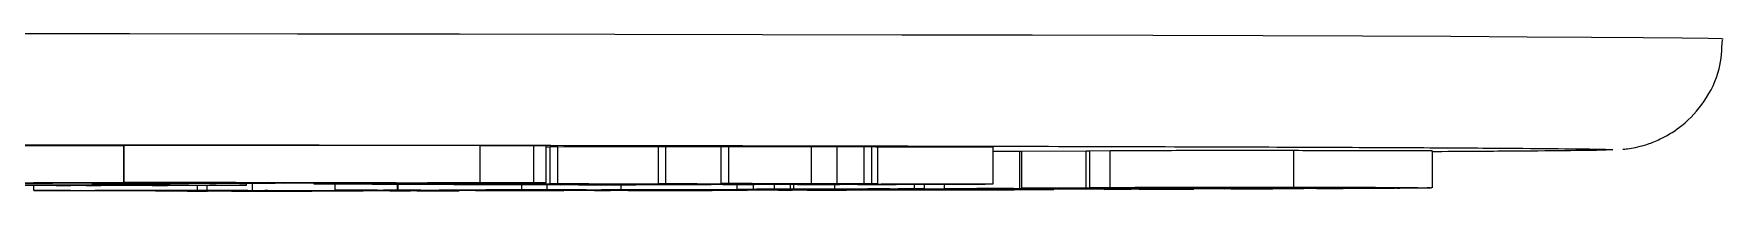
# Model space of a CAD drawing. Header units: millimetres. Extents: x 2278 to 4715, y 679 to 2402.
# Drawn here: x 3367.66 to 3413.52, y 863.6 to 867.87 of the extents above; entities that cross this region are included whole.
import ezdxf

# ---------------------------------------------------------------- set-up
doc = ezdxf.new("R2010")
doc.units = ezdxf.units.MM

msp = doc.modelspace()

# ---------------------------------------------------------------- linework, layer by layer
at = {"color": 7, "linetype": 'Continuous', "lineweight": 25}
for p, q in [((3370.1, 864.831), (3366.032, 864.837)), ((3370.11, 864.831), (3370.1, 864.831)), ((3370.1, 863.831), (3370.1, 864.831)), ((3379.773, 864.831), (3370.11, 864.846)), ((3370.11, 863.846), (3370.11, 864.846)), ((3381.232, 864.832), (3379.773, 864.831)), ((3379.773, 863.831), (3379.773, 864.831)), ((3381.566, 864.827), (3381.232, 864.832)), ((3381.232, 863.832), (3381.232, 864.832)), ((3381.566, 863.827), (3381.566, 864.827)), ((3381.678, 864.803), (3381.566, 864.803)), ((3381.883, 864.808), (3381.678, 864.806)), ((3381.678, 863.806), (3381.678, 864.806)), ((3384.613, 864.798), (3381.883, 864.808)), ((3381.883, 863.808), (3381.883, 864.808)), ((3384.819, 864.808), (3384.613, 864.806)), ((3384.613, 863.806), (3384.613, 864.806)), ((3386.316, 864.803), (3384.819, 864.808)), ((3384.819, 863.808), (3384.819, 864.808)), ((3386.522, 864.812), (3386.316, 864.81)), ((3386.316, 863.81), (3386.316, 864.81)), ((3388.774, 864.804), (3386.522, 864.812)), ((3386.522, 863.812), (3386.522, 864.812)), ((3388.774, 863.804), (3388.774, 864.804)), ((3389.458, 864.806), (3389.458, 863.806)), ((3390.41, 864.81), (3390.197, 864.81)), ((3390.197, 863.81), (3390.197, 864.81)), ((3390.41, 863.81), (3390.41, 864.81)), ((3390.567, 863.807), (3390.567, 864.807)), ((3393.701, 863.8), (3393.701, 864.8)), ((3394.418, 864.682), (3393.701, 864.679)), ((3394.477, 864.682), (3394.418, 864.682)), ((3394.418, 864.682), (3394.418, 863.682)), ((3396.231, 864.693), (3394.477, 864.683)), ((3394.477, 863.683), (3394.477, 864.683)), ((3396.324, 864.693), (3396.231, 864.693)), ((3396.231, 863.693), (3396.231, 864.693)), ((3396.877, 864.699), (3396.324, 864.694)), ((3396.324, 863.694), (3396.324, 864.694)), ((3396.877, 863.699), (3396.877, 864.699)), ((3401.864, 863.704), (3401.864, 864.704)), ((3405.627, 863.697), (3405.627, 864.697)), ((3410.469, 864.732), (3410.522, 864.729)), ((3366.032, 863.837), (3370.1, 863.831)), ((3369.856, 863.83), (3367.652, 863.834)), ((3367.662, 863.621), (3367.662, 863.76)), ((3367.662, 863.621), (3372.099, 863.626)), ((3368.264, 863.773), (3368.264, 863.772)), ((3368.422, 863.771), (3368.264, 863.771)), ((3368.264, 863.771), (3368.264, 863.772)), ((3368.264, 863.772), (3369.764, 863.772)), ((3368.264, 863.763), (3368.264, 863.771)), ((3368.264, 863.762), (3368.264, 863.763)), ((3368.264, 863.763), (3368.422, 863.763)), ((3369.475, 863.762), (3368.264, 863.762)), ((3368.422, 863.763), (3368.422, 863.771)), ((3368.659, 863.763), (3368.659, 863.771)), ((3369.08, 863.767), (3369.08, 863.771)), ((3369.685, 863.767), (3369.08, 863.767)), ((3369.08, 863.767), (3369.08, 863.763)), ((3369.659, 863.767), (3369.08, 863.767)), ((3369.237, 863.809), (3369.237, 863.831)), ((3370.442, 863.808), (3369.237, 863.809)), ((3369.317, 863.771), (3369.606, 863.771)), ((3369.317, 863.763), (3369.317, 863.767)), ((3369.317, 863.763), (3369.475, 863.763)), ((3369.475, 863.763), (3369.475, 863.767)), ((3369.475, 863.763), (3369.475, 863.762)), ((3369.659, 863.773), (3369.659, 863.767)), ((3370.554, 863.762), (3369.685, 863.767)), ((3369.764, 863.772), (3369.764, 863.773)), ((3370.08, 863.767), (3370.869, 863.763)), ((3370.1, 863.831), (3373.146, 863.84)), ((3370.254, 863.844), (3370.11, 863.846)), ((3370.11, 863.846), (3379.773, 863.831)), ((3371.29, 863.762), (3370.554, 863.762)), ((3374.207, 863.824), (3370.704, 863.829)), ((3370.869, 863.763), (3370.869, 863.773)), ((3373.994, 863.839), (3370.948, 863.83)), ((3370.948, 863.83), (3374.451, 863.824)), ((3371.027, 863.77), (3371.027, 863.773)), ((3371.132, 863.763), (3371.132, 863.772)), ((3371.132, 863.763), (3371.29, 863.763)), ((3371.29, 863.763), (3371.29, 863.772)), ((3371.29, 863.763), (3371.29, 863.762)), ((3371.364, 863.815), (3371.364, 863.828)), ((3371.364, 863.815), (3374.207, 863.824)), ((3373.146, 863.84), (3371.734, 863.842)), ((3375.055, 863.822), (3371.888, 863.813)), ((3372.099, 863.626), (3372.099, 863.761)), ((3372.099, 863.626), (3373.466, 863.624)), ((3372.365, 863.627), (3372.365, 863.761)), ((3372.365, 863.627), (3373.594, 863.629)), ((3372.548, 863.626), (3372.365, 863.627)), ((3372.471, 863.62), (3372.471, 863.627)), ((3372.802, 863.627), (3372.548, 863.626)), ((3377.799, 863.614), (3373.428, 863.627)), ((3373.429, 863.767), (3373.429, 863.818)), ((3373.466, 863.624), (3373.466, 863.626)), ((3373.594, 863.629), (3373.594, 863.818)), ((3373.594, 863.629), (3380.481, 863.621)), ((3374.012, 863.626), (3373.927, 863.626)), ((3373.927, 863.626), (3378.054, 863.614)), ((3377.497, 863.834), (3373.994, 863.839)), ((3381.789, 863.618), (3374.012, 863.626)), ((3374.451, 863.838), (3374.451, 863.824)), ((3374.451, 863.824), (3377.497, 863.834)), ((3379.01, 863.816), (3375.055, 863.822)), ((3375.261, 863.822), (3375.261, 863.8)), ((3375.261, 863.8), (3375.467, 863.802)), ((3378.345, 863.832), (3375.299, 863.823)), ((3375.299, 863.823), (3377.107, 863.82)), ((3375.467, 863.802), (3375.467, 863.822)), ((3375.467, 863.802), (3376.846, 863.797)), ((3375.84, 863.632), (3375.84, 863.799)), ((3375.84, 863.632), (3377.535, 863.635)), ((3376.023, 863.632), (3375.84, 863.632)), ((3376.362, 863.632), (3376.023, 863.632)), ((3383.581, 863.772), (3376.312, 863.797)), ((3376.846, 863.797), (3376.846, 863.82)), ((3380.566, 863.621), (3376.988, 863.632)), ((3377.107, 863.82), (3377.107, 863.829)), ((3377.107, 863.82), (3378.661, 863.821)), ((3377.243, 863.632), (3382.043, 863.618)), ((3377.345, 863.634), (3377.301, 863.634)), ((3381.395, 863.801), (3377.319, 863.795)), ((3377.319, 863.795), (3378.593, 863.791)), ((3377.537, 863.634), (3377.345, 863.634)), ((3377.535, 863.635), (3377.535, 863.793)), ((3377.535, 863.635), (3377.542, 863.635)), ((3377.542, 863.793), (3377.542, 863.635)), ((3377.542, 863.635), (3380.91, 863.641)), ((3383.178, 863.622), (3378.165, 863.634)), ((3381.566, 863.827), (3378.345, 863.832)), ((3378.593, 863.797), (3378.593, 863.791)), ((3378.593, 863.791), (3382.669, 863.796)), ((3378.661, 863.832), (3378.661, 863.821)), ((3378.661, 863.821), (3379.01, 863.816)), ((3378.782, 863.635), (3380.955, 863.63)), ((3379.926, 863.639), (3378.847, 863.636)), ((3379.01, 863.816), (3379.01, 863.831)), ((3383.139, 863.795), (3379.063, 863.789)), ((3379.063, 863.789), (3380.301, 863.785)), ((3379.773, 863.831), (3381.232, 863.832)), ((3380.301, 863.791), (3380.301, 863.785)), ((3380.301, 863.785), (3384.377, 863.79)), ((3384.85, 863.789), (3380.773, 863.783)), ((3380.773, 863.783), (3381.97, 863.779)), ((3380.91, 863.641), (3380.91, 863.781)), ((3380.91, 863.641), (3382.527, 863.639)), ((3380.955, 863.63), (3382.072, 863.632)), ((3382.282, 863.632), (3381.165, 863.629)), ((3381.165, 863.629), (3383.794, 863.623)), ((3381.232, 863.832), (3381.566, 863.827)), ((3382.669, 863.796), (3381.395, 863.801)), ((3381.588, 863.779), (3381.588, 863.642)), ((3381.588, 863.642), (3383.603, 863.647)), ((3381.815, 863.642), (3381.588, 863.642)), ((3381.678, 863.806), (3381.883, 863.808)), ((3381.773, 863.804), (3381.785, 863.801)), ((3381.785, 863.801), (3386.365, 863.785)), ((3382.027, 863.642), (3381.815, 863.642)), ((3381.883, 863.808), (3385.371, 863.796)), ((3382.103, 863.635), (3381.893, 863.636)), ((3381.893, 863.636), (3382.124, 863.636)), ((3381.97, 863.779), (3386.047, 863.785)), ((3381.97, 863.785), (3381.97, 863.779)), ((3382.072, 863.632), (3382.072, 863.635)), ((3382.124, 863.636), (3384.193, 863.631)), ((3382.527, 863.639), (3382.403, 863.639)), ((3386.165, 863.782), (3382.443, 863.778)), ((3382.443, 863.778), (3382.952, 863.776)), ((3388.089, 863.632), (3382.649, 863.642)), ((3389.088, 863.781), (3382.728, 863.803)), ((3382.952, 863.776), (3382.952, 863.778)), ((3382.952, 863.776), (3384.002, 863.775)), ((3387.021, 863.627), (3383.091, 863.62)), ((3384.377, 863.79), (3383.139, 863.795)), ((3385.687, 863.639), (3383.214, 863.644)), ((3383.229, 863.645), (3383.618, 863.646)), ((3384.002, 863.775), (3383.581, 863.772)), ((3383.603, 863.647), (3383.603, 863.772)), ((3383.962, 863.631), (3383.821, 863.631)), ((3384.193, 863.631), (3383.962, 863.631)), ((3384.002, 863.775), (3384.002, 863.78)), ((3384.193, 863.631), (3384.193, 863.639)), ((3384.422, 863.623), (3384.422, 863.639)), ((3384.613, 863.806), (3384.819, 863.808)), ((3384.819, 863.808), (3387.616, 863.799)), ((3386.047, 863.785), (3384.85, 863.789)), ((3385.371, 863.796), (3387.261, 863.798)), ((3385.424, 863.625), (3385.424, 863.637)), ((3387.261, 863.798), (3385.664, 863.804)), ((3386.467, 863.641), (3385.687, 863.639)), ((3385.815, 863.631), (3385.815, 863.636)), ((3385.815, 863.631), (3386.077, 863.632)), ((3387.77, 863.796), (3385.88, 863.794)), ((3385.88, 863.794), (3388.389, 863.785)), ((3386.729, 863.64), (3385.914, 863.638)), ((3385.914, 863.638), (3388.654, 863.633)), ((3386.077, 863.632), (3386.077, 863.636)), ((3386.077, 863.632), (3387.021, 863.627)), ((3386.907, 863.782), (3386.165, 863.782)), ((3386.316, 863.81), (3386.522, 863.812)), ((3386.365, 863.785), (3386.365, 863.79)), ((3386.365, 863.785), (3387.226, 863.785)), ((3386.522, 863.812), (3388.774, 863.804)), ((3391.168, 863.636), (3386.729, 863.64)), ((3386.748, 863.782), (3386.748, 863.654)), ((3387.226, 863.785), (3386.907, 863.782)), ((3387.021, 863.627), (3387.021, 863.634)), ((3387.199, 863.656), (3387.199, 863.784)), ((3387.566, 863.643), (3387.222, 863.642)), ((3387.222, 863.642), (3391.096, 863.638)), ((3387.226, 863.785), (3387.226, 863.788)), ((3389.329, 863.801), (3387.367, 863.808)), ((3387.616, 863.799), (3387.616, 863.807)), ((3387.616, 863.799), (3389.329, 863.801)), ((3387.763, 863.657), (3387.763, 863.786)), ((3390.642, 863.786), (3387.77, 863.796)), ((3387.864, 863.63), (3387.864, 863.632)), ((3388.093, 863.629), (3387.864, 863.63)), ((3387.864, 863.63), (3388.076, 863.63)), ((3388.076, 863.63), (3388.076, 863.632)), ((3389.719, 863.633), (3388.093, 863.629)), ((3389.838, 863.799), (3388.125, 863.797)), ((3388.125, 863.797), (3390.015, 863.79)), ((3388.199, 863.658), (3388.199, 863.784)), ((3388.295, 863.659), (3388.295, 863.784)), ((3388.295, 863.659), (3390.41, 863.657)), ((3388.389, 863.785), (3388.389, 863.794)), ((3388.389, 863.785), (3389.532, 863.785)), ((3388.654, 863.633), (3388.654, 863.639)), ((3388.957, 863.804), (3390.521, 863.798)), ((3389.532, 863.785), (3389.088, 863.781)), ((3389.278, 863.633), (3389.278, 863.638)), ((3389.278, 863.633), (3389.49, 863.634)), ((3389.408, 863.663), (3389.408, 863.784)), ((3389.408, 863.663), (3391.571, 863.67)), ((3389.674, 863.662), (3389.408, 863.663)), ((3389.49, 863.634), (3389.49, 863.638)), ((3389.49, 863.634), (3389.719, 863.633)), ((3389.532, 863.785), (3389.532, 863.79)), ((3390.296, 863.664), (3389.674, 863.662)), ((3389.674, 863.647), (3389.674, 863.662)), ((3389.719, 863.633), (3389.719, 863.638)), ((3393.035, 863.788), (3389.838, 863.799)), ((3390.015, 863.79), (3390.015, 863.798)), ((3390.015, 863.79), (3391.065, 863.79)), ((3390.197, 863.81), (3390.41, 863.81)), ((3390.41, 863.657), (3390.304, 863.657)), ((3391.065, 863.79), (3390.642, 863.786)), ((3390.665, 863.798), (3392.337, 863.792)), ((3397.229, 863.656), (3390.893, 863.665)), ((3391.065, 863.79), (3391.065, 863.795)), ((3392.158, 863.639), (3391.168, 863.636)), ((3391.837, 863.67), (3391.215, 863.668)), ((3391.327, 863.666), (3391.327, 863.668)), ((3391.327, 863.666), (3397.663, 863.658)), ((3391.508, 863.651), (3391.508, 863.664)), ((3391.508, 863.651), (3393.074, 863.655)), ((3391.757, 863.65), (3391.508, 863.651)), ((3391.571, 863.67), (3391.571, 863.793)), ((3391.571, 863.67), (3391.837, 863.67)), ((3391.717, 863.639), (3391.928, 863.639)), ((3391.945, 863.651), (3391.757, 863.65)), ((3391.837, 863.67), (3391.837, 863.792)), ((3391.928, 863.639), (3392.158, 863.639)), ((3392.337, 863.792), (3393.482, 863.792)), ((3392.381, 863.673), (3392.381, 863.79)), ((3392.381, 863.673), (3394.418, 863.682)), ((3393.703, 863.67), (3392.381, 863.673)), ((3394.226, 863.649), (3392.818, 863.651)), ((3393.482, 863.792), (3393.035, 863.788)), ((3393.074, 863.655), (3393.074, 863.662)), ((3393.074, 863.655), (3393.323, 863.655)), ((3393.323, 863.655), (3393.167, 863.654)), ((3393.278, 863.652), (3393.278, 863.654)), ((3393.278, 863.652), (3395.349, 863.649)), ((3393.323, 863.655), (3393.323, 863.662)), ((3393.375, 863.673), (3393.928, 863.671)), ((3394.252, 863.68), (3393.47, 863.677)), ((3393.701, 863.8), (3393.66, 863.796)), ((3393.928, 863.671), (3393.703, 863.67)), ((3393.928, 863.671), (3393.928, 863.679)), ((3394.188, 863.645), (3394.188, 863.649)), ((3399.989, 863.663), (3394.252, 863.68)), ((3394.418, 863.682), (3400.156, 863.666)), ((3394.477, 863.683), (3396.231, 863.693)), ((3394.769, 863.682), (3394.477, 863.683)), ((3394.86, 863.683), (3394.769, 863.682)), ((3394.92, 863.648), (3394.914, 863.647)), ((3395.349, 863.649), (3395.349, 863.659)), ((3402.365, 863.678), (3395.411, 863.684)), ((3395.969, 863.689), (3395.469, 863.686)), ((3395.696, 863.685), (3395.696, 863.688)), ((3395.696, 863.685), (3398.711, 863.683)), ((3396.231, 863.693), (3398.083, 863.693)), ((3396.324, 863.694), (3396.877, 863.699)), ((3396.628, 863.694), (3396.324, 863.694)), ((3396.701, 863.694), (3396.628, 863.694)), ((3396.719, 863.653), (3396.719, 863.657)), ((3396.719, 863.653), (3397.341, 863.655)), ((3396.985, 863.653), (3396.719, 863.653)), ((3399.148, 863.66), (3396.985, 863.653)), ((3404.445, 863.691), (3397.216, 863.695)), ((3397.341, 863.655), (3397.443, 863.656)), ((3397.414, 863.697), (3404.644, 863.693)), ((3397.663, 863.658), (3397.663, 863.67)), ((3398.083, 863.693), (3398.083, 863.695)), ((3398.083, 863.693), (3398.088, 863.692)), ((3398.088, 863.692), (3398.088, 863.695)), ((3398.26, 863.658), (3398.26, 863.668)), ((3398.26, 863.658), (3398.882, 863.661)), ((3398.306, 863.689), (3398.306, 863.694)), ((3398.597, 863.689), (3398.306, 863.689)), ((3398.306, 863.689), (3398.414, 863.689)), ((3398.414, 863.689), (3398.414, 863.694)), ((3398.414, 863.689), (3401.282, 863.687)), ((3398.711, 863.683), (3399.231, 863.686)), ((3398.882, 863.661), (3398.882, 863.667)), ((3398.882, 863.661), (3399.148, 863.66)), ((3399.524, 863.686), (3399.003, 863.683)), ((3399.003, 863.683), (3402.65, 863.68)), ((3399.148, 863.66), (3399.148, 863.666)), ((3402.138, 863.673), (3399.989, 863.663)), ((3400.156, 863.666), (3400.156, 863.68)), ((3400.156, 863.666), (3401.119, 863.67)), ((3400.382, 863.675), (3400.382, 863.68)), ((3400.382, 863.675), (3400.563, 863.676)), ((3400.563, 863.676), (3400.563, 863.68)), ((3400.563, 863.676), (3402.138, 863.673)), ((3401.174, 863.687), (3400.98, 863.687)), ((3401.282, 863.687), (3401.174, 863.687)), ((3401.282, 863.687), (3401.282, 863.693)), ((3402.138, 863.673), (3402.138, 863.678)), ((3402.484, 863.676), (3402.592, 863.677)), ((3402.777, 863.676), (3402.484, 863.676)), ((3402.65, 863.68), (3402.65, 863.692)), ((3402.716, 863.689), (3402.716, 863.692)), ((3402.716, 863.689), (3402.902, 863.689)), ((3404.603, 863.687), (3402.777, 863.676)), ((3402.902, 863.689), (3402.902, 863.692)), ((3402.902, 863.689), (3404.603, 863.687)), ((3403.201, 863.68), (3403.201, 863.692)), ((3403.201, 863.68), (3403.665, 863.683)), ((3404.653, 863.689), (3404.74, 863.69)), ((3404.958, 863.689), (3404.653, 863.689)), ((3405.487, 863.694), (3404.958, 863.689)), ((3405.555, 863.694), (3405.487, 863.694)), ((3367.816, 863.62), (3367.662, 863.621)), ((3368.044, 863.621), (3367.816, 863.62)), ((3372.303, 863.607), (3368.654, 863.62)), ((3369.379, 863.621), (3370.96, 863.615)), ((3370.85, 863.624), (3369.583, 863.623)), ((3370.96, 863.615), (3372.274, 863.617)), ((3372.426, 863.616), (3371.112, 863.615)), ((3371.112, 863.615), (3373.027, 863.607)), ((3371.829, 863.605), (3371.829, 863.608)), ((3371.981, 863.604), (3371.829, 863.605)), ((3371.829, 863.605), (3372.101, 863.605)), ((3376.599, 863.61), (3371.981, 863.604)), ((3372.101, 863.605), (3372.101, 863.607)), ((3372.471, 863.62), (3372.742, 863.621)), ((3372.623, 863.62), (3372.471, 863.62)), ((3372.742, 863.621), (3374.247, 863.615)), ((3373.466, 863.624), (3373.289, 863.623)), ((3373.64, 863.607), (3374.817, 863.609)), ((3373.975, 863.615), (3373.873, 863.615)), ((3374.247, 863.615), (3373.975, 863.615)), ((3374.247, 863.615), (3374.247, 863.624)), ((3374.817, 863.609), (3374.817, 863.622)), ((3375.824, 863.614), (3375.824, 863.619)), ((3375.824, 863.614), (3376.1, 863.614)), ((3376.1, 863.614), (3376.1, 863.619)), ((3376.1, 863.614), (3376.599, 863.61)), ((3376.599, 863.61), (3376.599, 863.617)), ((3377.323, 863.612), (3377.323, 863.615)), ((3377.508, 863.611), (3377.323, 863.612)), ((3377.323, 863.612), (3377.662, 863.612)), ((3379.204, 863.614), (3377.508, 863.611)), ((3377.662, 863.612), (3377.662, 863.614)), ((3378.054, 863.614), (3378.054, 863.622)), ((3378.68, 863.614), (3378.68, 863.621)), ((3378.68, 863.614), (3379.019, 863.614)), ((3379.019, 863.614), (3379.019, 863.621)), ((3379.019, 863.614), (3379.204, 863.614)), ((3379.204, 863.614), (3379.204, 863.621)), ((3380.481, 863.621), (3380.481, 863.622)), ((3380.481, 863.621), (3380.566, 863.621)), ((3382.043, 863.618), (3381.789, 863.618)), ((3382.043, 863.618), (3382.043, 863.625)), ((3382.881, 863.62), (3382.881, 863.623)), ((3382.881, 863.62), (3383.112, 863.621)), ((3383.091, 863.62), (3382.881, 863.62)), ((3383.112, 863.622), (3383.112, 863.621)), ((3384.422, 863.623), (3385.424, 863.625))]:
    msp.add_line(p, q, dxfattribs=at)
at = {"color": 7, "linetype": 'Continuous', "lineweight": 25, "flags": 128}
for points in [[(3413.522, 867.729), (3413.477, 867.735), (3413.121, 867.746), (3412.411, 867.756), (3411.35, 867.767), (3409.944, 867.777), (3408.199, 867.787), (3406.125, 867.797), (3403.731, 867.807), (3401.03, 867.816), (3398.035, 867.824), (3394.761, 867.833), (3391.224, 867.84), (3387.442, 867.847), (3383.433, 867.854), (3379.219, 867.86), (3374.819, 867.865), (3370.256, 867.87), (3365.552, 867.874)], [(3365.845, 863.767), (3366.03, 863.769), (3366.569, 863.772), (3367.408, 863.774), (3368.465, 863.775), (3369.637, 863.775), (3370.809, 863.775), (3371.866, 863.774), (3372.705, 863.772), (3373.243, 863.769), (3373.429, 863.767), (3373.243, 863.764), (3372.705, 863.762), (3371.866, 863.76), (3370.809, 863.759), (3369.637, 863.759), (3368.465, 863.759), (3367.408, 863.76), (3366.569, 863.762), (3366.03, 863.764), (3365.845, 863.767)], [(3366.665, 863.767), (3366.845, 863.769), (3367.361, 863.771), (3368.151, 863.772), (3369.121, 863.773), (3370.153, 863.773), (3371.122, 863.772), (3371.913, 863.771), (3372.429, 863.769), (3372.608, 863.767), (3372.429, 863.765), (3371.913, 863.763), (3371.122, 863.761), (3370.153, 863.761), (3369.121, 863.761), (3368.151, 863.761), (3367.361, 863.763), (3366.845, 863.765), (3366.665, 863.767)]]:
    msp.add_lwpolyline(points, dxfattribs=at)
at = {"color": 7, "linetype": 'Continuous', "lineweight": 25}
for points, knots in [([(3410.797, 864.742), (3410.812, 864.743), (3410.846, 864.745), (3410.997, 864.764), (3411.241, 864.812), (3411.537, 864.9), (3411.935, 865.066), (3412.483, 865.414), (3413.053, 866.038), (3413.457, 866.854), (3413.485, 867.445), (3413.498, 867.713)], [0, 0, 0, 0, 0.069689, 0.159202, 0.228526, 0.284853, 0.360929, 0.487702, 0.660291, 0.846257, 1, 1, 1, 1]), ([(3273.576, 864.732), (3273.624, 864.736), (3273.73, 864.744), (3274.6, 864.756), (3276.081, 864.77), (3278.256, 864.784), (3281.087, 864.797), (3284.601, 864.81), (3288.755, 864.822), (3293.498, 864.833), (3298.76, 864.843), (3304.452, 864.852), (3310.474, 864.86), (3316.697, 864.866), (3323.063, 864.87), (3329.415, 864.874), (3335.754, 864.875), (3342.022, 864.876), (3348.289, 864.875), (3354.628, 864.874), (3360.98, 864.87), (3367.346, 864.866), (3373.569, 864.86), (3379.592, 864.852), (3385.284, 864.843), (3390.545, 864.833), (3395.288, 864.822), (3399.442, 864.81), (3402.956, 864.797), (3405.787, 864.784), (3407.962, 864.77), (3409.443, 864.756), (3410.315, 864.744), (3410.421, 864.736), (3410.469, 864.732)], [0, 0, 0, 0, 0.023828, 0.053273, 0.084485, 0.115699, 0.147957, 0.180726, 0.213842, 0.247136, 0.28043, 0.313546, 0.346314, 0.378573, 0.409785, 0.440999, 0.470442, 0.499888, 0.529332, 0.558778, 0.58999, 0.621203, 0.653462, 0.68623, 0.719347, 0.752641, 0.785934, 0.819051, 0.851819, 0.884078, 0.915289, 0.946503, 0.975948, 1, 1, 1, 1]), ([(3389.458, 864.806), (3389.338, 864.806), (3389.159, 864.805), (3388.93, 864.805), (3388.826, 864.805), (3388.774, 864.804)], [0, 0, 0, 0, 0.498826, 0.749076, 1, 1, 1, 1]), ([(3390.197, 864.81), (3390.151, 864.81), (3390.059, 864.809), (3389.86, 864.808), (3389.618, 864.807), (3389.458, 864.806)], [0, 0, 0, 0, 0.251433, 0.502936, 1, 1, 1, 1]), ([(3390.531, 864.807), (3390.535, 864.807), (3390.544, 864.808), (3390.459, 864.809), (3390.41, 864.81)], [0, 0, 0, 0, 0.431539, 1, 1, 1, 1]), ([(3393.701, 864.8), (3393.384, 864.8), (3392.75, 864.799), (3391.68, 864.799), (3390.935, 864.799), (3390.521, 864.798)], [0, 0, 0, 0, 0.307787, 0.615394, 1, 1, 1, 1]), ([(3401.864, 864.704), (3401.198, 864.704), (3400.169, 864.704), (3398.766, 864.704), (3397.847, 864.703), (3397.187, 864.701), (3396.981, 864.699), (3396.877, 864.699)], [0, 0, 0, 0, 0.3203787, 0.4942376, 0.6691493, 0.8330428, 1, 1, 1, 1]), ([(3405.602, 864.697), (3405.608, 864.697), (3405.65, 864.697), (3405.404, 864.699), (3404.811, 864.701), (3403.595, 864.703), (3402.525, 864.703), (3401.864, 864.704)], [0, 0, 0, 0, 0.030225, 0.211144, 0.392436, 0.624543, 1, 1, 1, 1]), ([(3410.522, 864.729), (3410.466, 864.725), (3410.354, 864.716), (3409.458, 864.702), (3407.917, 864.689), (3406.604, 864.68), (3405.655, 864.675), (3405.627, 864.675)], [0, 0, 0, 0, 0.2407893, 0.4815888, 0.73683, 0.9920914, 1, 1, 1, 1]), ([(3361.141, 863.822), (3361.81, 863.822), (3363.063, 863.822), (3364.878, 863.822), (3366.922, 863.824), (3368.578, 863.827), (3369.528, 863.83), (3369.856, 863.83)], [0, 0, 0, 0, 0.198997, 0.37265, 0.545625, 0.843257, 1, 1, 1, 1]), ([(3370.704, 863.829), (3370.281, 863.828), (3369.214, 863.825), (3366.991, 863.822), (3364.051, 863.821), (3362.142, 863.821), (3361.19, 863.821)], [0, 0, 0, 0, 0.185716, 0.467958, 0.734859, 1, 1, 1, 1]), ([(3368.659, 863.771), (3368.657, 863.771), (3368.655, 863.771), (3368.625, 863.771), (3368.585, 863.771), (3368.516, 863.771), (3368.461, 863.771), (3368.422, 863.771)], [0, 0, 0, 0, 0.250411, 0.398556, 0.54744, 0.686236, 1, 1, 1, 1]), ([(3368.422, 863.763), (3368.467, 863.763), (3368.53, 863.763), (3368.602, 863.763), (3368.639, 863.763), (3368.657, 863.763), (3368.658, 863.763), (3368.659, 863.763)], [0, 0, 0, 0, 0.364031, 0.510061, 0.655864, 0.843841, 1, 1, 1, 1]), ([(3369.08, 863.771), (3369.082, 863.771), (3369.084, 863.771), (3369.116, 863.771), (3369.166, 863.771), (3369.235, 863.771), (3369.289, 863.771), (3369.317, 863.771)], [0, 0, 0, 0, 0.222894, 0.384836, 0.547319, 0.773072, 1, 1, 1, 1]), ([(3369.08, 863.763), (3369.081, 863.763), (3369.084, 863.763), (3369.113, 863.763), (3369.162, 863.763), (3369.231, 863.763), (3369.286, 863.763), (3369.317, 863.763)], [0, 0, 0, 0, 0.210223, 0.375759, 0.542534, 0.746796, 1, 1, 1, 1]), ([(3369.237, 863.809), (3369.44, 863.81), (3369.846, 863.811), (3370.402, 863.812), (3370.909, 863.814), (3371.212, 863.815), (3371.364, 863.815)], [0, 0, 0, 0, 0.281624, 0.563251, 0.781619, 1, 1, 1, 1]), ([(3369.606, 863.771), (3369.748, 863.771), (3369.975, 863.771), (3370.259, 863.771), (3370.446, 863.771), (3370.563, 863.77), (3370.574, 863.77), (3370.58, 863.769)], [0, 0, 0, 0, 0.272358, 0.434918, 0.598303, 0.790426, 1, 1, 1, 1]), ([(3370.58, 863.769), (3370.569, 863.769), (3370.552, 863.769), (3370.358, 863.768), (3370.139, 863.768), (3369.896, 863.767), (3369.73, 863.767), (3369.659, 863.767)], [0, 0, 0, 0, 0.330883, 0.501179, 0.670916, 0.859688, 1, 1, 1, 1]), ([(3369.764, 863.772), (3369.952, 863.772), (3370.257, 863.772), (3370.625, 863.771), (3370.853, 863.771), (3371.003, 863.77), (3371.018, 863.77), (3371.027, 863.77)], [0, 0, 0, 0, 0.3001846, 0.4844442, 0.6359343, 0.7877448, 1, 1, 1, 1]), ([(3371.027, 863.77), (3371.018, 863.769), (3371.002, 863.769), (3370.831, 863.768), (3370.567, 863.768), (3370.305, 863.767), (3370.127, 863.767), (3370.08, 863.767)], [0, 0, 0, 0, 0.267946, 0.469277, 0.670405, 0.911995, 1, 1, 1, 1]), ([(3371.734, 863.842), (3371.597, 863.843), (3371.323, 863.843), (3370.834, 863.844), (3370.467, 863.844), (3370.254, 863.844)], [0, 0, 0, 0, 0.295972, 0.59215, 1, 1, 1, 1]), ([(3371.888, 863.813), (3371.695, 863.812), (3371.349, 863.811), (3370.87, 863.81), (3370.584, 863.809), (3370.442, 863.808)], [0, 0, 0, 0, 0.388154, 0.694028, 1, 1, 1, 1]), ([(3370.869, 863.763), (3370.883, 863.763), (3370.91, 863.763), (3370.967, 863.763), (3371.045, 863.763), (3371.102, 863.763), (3371.132, 863.763)], [0, 0, 0, 0, 0.249458, 0.50098, 0.731039, 1, 1, 1, 1]), ([(3373.428, 863.627), (3373.392, 863.627), (3373.332, 863.627), (3373.217, 863.627), (3373.114, 863.627), (3372.981, 863.627), (3372.88, 863.627), (3372.812, 863.627), (3372.802, 863.627)], [0, 0, 0, 0, 0.239791, 0.395723, 0.528329, 0.660993, 0.950414, 1, 1, 1, 1]), ([(3376.312, 863.797), (3376.222, 863.797), (3376.04, 863.798), (3375.701, 863.799), (3375.422, 863.8), (3375.261, 863.8)], [0, 0, 0, 0, 0.297034, 0.594269, 1, 1, 1, 1]), ([(3376.988, 863.632), (3376.952, 863.632), (3376.891, 863.632), (3376.771, 863.632), (3376.662, 863.632), (3376.518, 863.632), (3376.426, 863.632), (3376.362, 863.632)], [0, 0, 0, 0, 0.239941, 0.39539, 0.551967, 0.684504, 1, 1, 1, 1]), ([(3376.846, 863.797), (3377.413, 863.798), (3378.523, 863.799), (3380.173, 863.801), (3381.239, 863.803), (3381.773, 863.804)], [0, 0, 0, 0, 0.343183, 0.671556, 1, 1, 1, 1]), ([(3377.301, 863.634), (3377.266, 863.634), (3377.201, 863.633), (3377.152, 863.633), (3377.154, 863.633), (3377.188, 863.633), (3377.225, 863.632), (3377.243, 863.632)], [0, 0, 0, 0, 0.256868, 0.47724, 0.662008, 0.845558, 1, 1, 1, 1]), ([(3378.165, 863.634), (3378.121, 863.634), (3378.051, 863.634), (3377.931, 863.634), (3377.827, 863.634), (3377.687, 863.634), (3377.598, 863.634), (3377.537, 863.634)], [0, 0, 0, 0, 0.2536824, 0.4001164, 0.52343, 0.6771969, 1, 1, 1, 1]), ([(3378.847, 863.636), (3378.791, 863.636), (3378.709, 863.636), (3378.661, 863.636), (3378.666, 863.636), (3378.666, 863.636)], [0, 0, 0, 0, 0.636816, 0.940157, 1, 1, 1, 1]), ([(3378.674, 863.635), (3378.689, 863.635), (3378.715, 863.635), (3378.763, 863.635), (3378.782, 863.635)], [0, 0, 0, 0, 0.614189, 1, 1, 1, 1]), ([(3382.403, 863.639), (3382.137, 863.639), (3381.603, 863.639), (3380.835, 863.639), (3380.255, 863.639), (3380.014, 863.639), (3379.926, 863.639)], [0, 0, 0, 0, 0.3213061, 0.6452902, 0.8696576, 1, 1, 1, 1]), ([(3382.728, 863.803), (3382.638, 863.803), (3382.457, 863.804), (3382.117, 863.805), (3381.838, 863.806), (3381.678, 863.806)], [0, 0, 0, 0, 0.297034, 0.594269, 1, 1, 1, 1]), ([(3382.649, 863.642), (3382.592, 863.643), (3382.508, 863.643), (3382.366, 863.643), (3382.253, 863.643), (3382.136, 863.643), (3382.066, 863.642), (3382.027, 863.642)], [0, 0, 0, 0, 0.300741, 0.442976, 0.585498, 0.770192, 1, 1, 1, 1]), ([(3382.072, 863.632), (3382.168, 863.632), (3382.327, 863.633), (3382.404, 863.633), (3382.434, 863.633)], [0, 0, 0, 0, 0.608426, 1, 1, 1, 1]), ([(3382.444, 863.634), (3382.447, 863.634), (3382.459, 863.634), (3382.35, 863.635), (3382.195, 863.635), (3382.103, 863.635)], [0, 0, 0, 0, 0.107107, 0.469394, 1, 1, 1, 1]), ([(3383.821, 863.631), (3383.677, 863.631), (3383.464, 863.632), (3383.095, 863.632), (3382.812, 863.632), (3382.527, 863.632), (3382.372, 863.632), (3382.282, 863.632)], [0, 0, 0, 0, 0.337772, 0.500301, 0.664443, 0.804956, 1, 1, 1, 1]), ([(3383.214, 863.644), (3383.169, 863.644), (3383.098, 863.644), (3383.066, 863.644), (3383.082, 863.645), (3383.138, 863.645), (3383.203, 863.645), (3383.229, 863.645)], [0, 0, 0, 0, 0.273037, 0.428356, 0.583344, 0.832242, 1, 1, 1, 1]), ([(3383.603, 863.647), (3383.891, 863.647), (3384.333, 863.648), (3385.108, 863.649), (3385.729, 863.649), (3386.329, 863.649), (3386.647, 863.648), (3386.822, 863.648)], [0, 0, 0, 0, 0.321782, 0.493409, 0.666308, 0.816214, 1, 1, 1, 1]), ([(3383.618, 863.646), (3383.868, 863.646), (3384.238, 863.647), (3384.895, 863.648), (3385.426, 863.647), (3385.906, 863.647), (3386.178, 863.646), (3386.296, 863.646)], [0, 0, 0, 0, 0.331594, 0.48998, 0.648562, 0.847889, 1, 1, 1, 1]), ([(3385.664, 863.804), (3385.573, 863.804), (3385.392, 863.805), (3385.053, 863.806), (3384.774, 863.806), (3384.613, 863.806)], [0, 0, 0, 0, 0.29737, 0.594968, 1, 1, 1, 1]), ([(3385.424, 863.625), (3385.609, 863.626), (3385.952, 863.626), (3386.062, 863.627), (3386.113, 863.628)], [0, 0, 0, 0, 0.540563, 1, 1, 1, 1]), ([(3386.105, 863.629), (3386.107, 863.629), (3386.112, 863.63), (3385.939, 863.631), (3385.815, 863.631)], [0, 0, 0, 0, 0.287101, 1, 1, 1, 1]), ([(3386.296, 863.646), (3386.486, 863.646), (3386.797, 863.645), (3387.021, 863.644), (3387.009, 863.643), (3386.844, 863.642), (3386.602, 863.641), (3386.467, 863.641)], [0, 0, 0, 0, 0.272894, 0.445011, 0.618101, 0.78577, 1, 1, 1, 1]), ([(3387.367, 863.808), (3387.276, 863.808), (3387.095, 863.809), (3386.756, 863.81), (3386.477, 863.81), (3386.316, 863.81)], [0, 0, 0, 0, 0.297034, 0.594269, 1, 1, 1, 1]), ([(3389.11, 863.645), (3388.599, 863.646), (3387.666, 863.648), (3386.941, 863.651), (3386.707, 863.653), (3386.795, 863.655), (3387.065, 863.656), (3387.199, 863.656)], [0, 0, 0, 0, 0.329821, 0.602198, 0.751389, 0.876805, 1, 1, 1, 1]), ([(3386.822, 863.648), (3387.051, 863.647), (3387.431, 863.646), (3387.628, 863.645), (3387.602, 863.644), (3387.596, 863.644)], [0, 0, 0, 0, 0.543092, 0.902457, 1, 1, 1, 1]), ([(3387.199, 863.656), (3387.239, 863.656), (3387.319, 863.657), (3387.504, 863.657), (3387.66, 863.657), (3387.763, 863.657)], [0, 0, 0, 0, 0.250844, 0.502068, 1, 1, 1, 1]), ([(3387.49, 863.656), (3387.406, 863.656), (3387.249, 863.655), (3387.24, 863.654), (3387.473, 863.652), (3388.266, 863.649), (3389.135, 863.648), (3389.674, 863.647)], [0, 0, 0, 0, 0.097711, 0.183041, 0.35825, 0.602223, 1, 1, 1, 1]), ([(3390.304, 863.657), (3389.99, 863.657), (3389.43, 863.657), (3388.651, 863.657), (3388.051, 863.657), (3387.694, 863.656), (3387.537, 863.656), (3387.49, 863.656)], [0, 0, 0, 0, 0.327037, 0.582977, 0.7546195, 0.9267447, 1, 1, 1, 1]), ([(3387.763, 863.657), (3387.801, 863.657), (3387.878, 863.658), (3388.029, 863.658), (3388.131, 863.658), (3388.199, 863.658)], [0, 0, 0, 0, 0.2516063, 0.5032378, 1, 1, 1, 1]), ([(3388.076, 863.63), (3388.128, 863.63), (3388.203, 863.631), (3388.251, 863.631), (3388.24, 863.631), (3388.188, 863.631), (3388.124, 863.632), (3388.089, 863.632)], [0, 0, 0, 0, 0.327317, 0.476421, 0.626546, 0.796314, 1, 1, 1, 1]), ([(3388.199, 863.658), (3388.244, 863.658), (3388.334, 863.659), (3388.344, 863.659), (3388.308, 863.659), (3388.295, 863.659)], [0, 0, 0, 0, 0.406204, 0.795736, 1, 1, 1, 1]), ([(3388.654, 863.633), (3388.692, 863.633), (3388.76, 863.633), (3388.885, 863.633), (3389.018, 863.633), (3389.157, 863.633), (3389.237, 863.633), (3389.278, 863.633)], [0, 0, 0, 0, 0.208612, 0.37176, 0.536244, 0.765787, 1, 1, 1, 1]), ([(3388.774, 863.804), (3388.881, 863.805), (3389.041, 863.805), (3389.276, 863.806), (3389.397, 863.806), (3389.458, 863.806)], [0, 0, 0, 0, 0.498374, 0.749082, 1, 1, 1, 1]), ([(3390.074, 863.804), (3389.945, 863.804), (3389.663, 863.804), (3389.269, 863.804), (3389.034, 863.804), (3388.957, 863.804)], [0, 0, 0, 0, 0.360389, 0.789524, 1, 1, 1, 1]), ([(3394.448, 863.645), (3394.22, 863.644), (3393.82, 863.643), (3393.011, 863.642), (3391.937, 863.642), (3390.561, 863.643), (3389.601, 863.645), (3389.11, 863.645)], [0, 0, 0, 0, 0.169563, 0.297883, 0.425995, 0.705761, 1, 1, 1, 1]), ([(3389.458, 863.806), (3389.564, 863.806), (3389.777, 863.807), (3389.997, 863.809), (3390.126, 863.809), (3390.197, 863.81)], [0, 0, 0, 0, 0.308082, 0.61489, 1, 1, 1, 1]), ([(3389.674, 863.647), (3390.24, 863.646), (3391.085, 863.645), (3392.255, 863.644), (3392.991, 863.644), (3393.557, 863.644), (3393.942, 863.645), (3394.12, 863.645), (3394.188, 863.645)], [0, 0, 0, 0, 0.399545, 0.597137, 0.733747, 0.835099, 0.936852, 1, 1, 1, 1]), ([(3390.56, 863.806), (3390.542, 863.806), (3390.503, 863.805), (3390.291, 863.804), (3390.123, 863.804), (3390.074, 863.804)], [0, 0, 0, 0, 0.357282, 0.813025, 1, 1, 1, 1]), ([(3390.893, 863.665), (3390.841, 863.665), (3390.756, 863.665), (3390.623, 863.665), (3390.512, 863.665), (3390.394, 863.665), (3390.333, 863.664), (3390.296, 863.664)], [0, 0, 0, 0, 0.247687, 0.39562, 0.54446, 0.717172, 1, 1, 1, 1]), ([(3390.41, 863.81), (3390.462, 863.809), (3390.544, 863.808), (3390.549, 863.807), (3390.55, 863.807)], [0, 0, 0, 0, 0.6302091, 1, 1, 1, 1]), ([(3390.521, 863.798), (3390.852, 863.798), (3391.514, 863.799), (3392.586, 863.799), (3393.303, 863.8), (3393.701, 863.8)], [0, 0, 0, 0, 0.30739, 0.614857, 1, 1, 1, 1]), ([(3393.66, 863.796), (3393.546, 863.796), (3393.049, 863.797), (3391.968, 863.798), (3391.082, 863.798), (3390.665, 863.798)], [0, 0, 0, 0, 0.135558, 0.592517, 1, 1, 1, 1]), ([(3391.096, 863.638), (3391.157, 863.638), (3391.278, 863.638), (3391.465, 863.638), (3391.616, 863.638), (3391.687, 863.639), (3391.717, 863.639)], [0, 0, 0, 0, 0.2772639, 0.5575672, 0.817889, 1, 1, 1, 1]), ([(3391.215, 863.668), (3391.178, 863.667), (3391.122, 863.667), (3391.123, 863.667), (3391.171, 863.667), (3391.247, 863.666), (3391.303, 863.666), (3391.327, 863.666)], [0, 0, 0, 0, 0.3520414, 0.5318269, 0.7130337, 0.8778643, 1, 1, 1, 1]), ([(3392.818, 863.651), (3392.746, 863.651), (3392.628, 863.651), (3392.432, 863.651), (3392.27, 863.651), (3392.094, 863.651), (3392.004, 863.651), (3391.945, 863.651)], [0, 0, 0, 0, 0.257237, 0.420431, 0.584481, 0.733875, 1, 1, 1, 1]), ([(3393.167, 863.654), (3393.125, 863.654), (3393.052, 863.654), (3393.027, 863.653), (3393.058, 863.653), (3393.145, 863.653), (3393.232, 863.652), (3393.278, 863.652)], [0, 0, 0, 0, 0.249315, 0.4358137, 0.6227966, 0.7970359, 1, 1, 1, 1]), ([(3393.47, 863.677), (3393.347, 863.676), (3393.218, 863.675), (3393.265, 863.675), (3393.268, 863.675)], [0, 0, 0, 0, 0.946889, 1, 1, 1, 1]), ([(3394.188, 863.645), (3394.298, 863.646), (3394.474, 863.646), (3394.566, 863.647), (3394.534, 863.648), (3394.406, 863.648), (3394.281, 863.649), (3394.226, 863.649)], [0, 0, 0, 0, 0.329126, 0.528564, 0.696809, 0.865433, 1, 1, 1, 1]), ([(3394.905, 863.647), (3394.86, 863.646), (3394.772, 863.646), (3394.553, 863.645), (3394.448, 863.645)], [0, 0, 0, 0, 0.517516, 1, 1, 1, 1]), ([(3395.411, 863.684), (3395.355, 863.684), (3395.266, 863.684), (3395.134, 863.684), (3395.032, 863.684), (3394.931, 863.683), (3394.888, 863.683), (3394.86, 863.683)], [0, 0, 0, 0, 0.238273, 0.386342, 0.535522, 0.694283, 1, 1, 1, 1]), ([(3395.047, 863.649), (3395.015, 863.648), (3394.958, 863.648), (3394.913, 863.648), (3394.915, 863.648), (3394.915, 863.648)], [0, 0, 0, 0, 0.544636, 0.977907, 1, 1, 1, 1]), ([(3395.349, 863.649), (3395.321, 863.649), (3395.264, 863.649), (3395.159, 863.649), (3395.091, 863.649), (3395.052, 863.649), (3395.047, 863.649)], [0, 0, 0, 0, 0.25202, 0.504232, 0.940351, 1, 1, 1, 1]), ([(3395.469, 863.686), (3395.445, 863.686), (3395.417, 863.686), (3395.432, 863.686), (3395.435, 863.686)], [0, 0, 0, 0, 0.809388, 1, 1, 1, 1]), ([(3395.446, 863.686), (3395.459, 863.686), (3395.487, 863.686), (3395.578, 863.685), (3395.657, 863.685), (3395.696, 863.685)], [0, 0, 0, 0, 0.283678, 0.642488, 1, 1, 1, 1]), ([(3398.088, 863.692), (3397.81, 863.692), (3397.251, 863.692), (3396.541, 863.691), (3396.129, 863.69), (3396.011, 863.69), (3395.969, 863.689)], [0, 0, 0, 0, 0.326957, 0.656983, 0.880506, 1, 1, 1, 1]), ([(3397.216, 863.695), (3397.159, 863.695), (3397.067, 863.695), (3396.939, 863.695), (3396.84, 863.695), (3396.751, 863.695), (3396.72, 863.694), (3396.701, 863.694)], [0, 0, 0, 0, 0.2389344, 0.3835198, 0.5293247, 0.7100539, 1, 1, 1, 1]), ([(3396.877, 863.699), (3397.047, 863.7), (3397.331, 863.701), (3398.245, 863.703), (3399.323, 863.704), (3400.583, 863.704), (3401.452, 863.704), (3401.864, 863.704)], [0, 0, 0, 0, 0.247075, 0.411707, 0.576376, 0.799459, 1, 1, 1, 1]), ([(3397.181, 863.698), (3397.158, 863.698), (3397.126, 863.698), (3397.138, 863.698), (3397.141, 863.698)], [0, 0, 0, 0, 0.6911383, 1, 1, 1, 1]), ([(3397.147, 863.697), (3397.16, 863.697), (3397.184, 863.697), (3397.267, 863.697), (3397.352, 863.697), (3397.402, 863.697), (3397.414, 863.697)], [0, 0, 0, 0, 0.307364, 0.616517, 0.904057, 1, 1, 1, 1]), ([(3401.729, 863.702), (3401.071, 863.702), (3400.118, 863.702), (3398.832, 863.702), (3398.023, 863.701), (3397.467, 863.7), (3397.262, 863.699), (3397.191, 863.699), (3397.181, 863.698)], [0, 0, 0, 0, 0.370461, 0.536516, 0.705021, 0.84958, 0.977988, 1, 1, 1, 1]), ([(3397.444, 863.656), (3397.445, 863.656), (3397.449, 863.656), (3397.41, 863.656), (3397.339, 863.656), (3397.269, 863.656), (3397.229, 863.656)], [0, 0, 0, 0, 0.124719, 0.38447, 0.652941, 1, 1, 1, 1]), ([(3397.663, 863.658), (3397.713, 863.658), (3397.799, 863.658), (3397.937, 863.658), (3398.053, 863.658), (3398.168, 863.658), (3398.226, 863.658), (3398.26, 863.658)], [0, 0, 0, 0, 0.239524, 0.40579, 0.571729, 0.750468, 1, 1, 1, 1]), ([(3399.231, 863.686), (3399.272, 863.686), (3399.337, 863.687), (3399.316, 863.687), (3399.196, 863.688), (3398.953, 863.688), (3398.727, 863.688), (3398.597, 863.689)], [0, 0, 0, 0, 0.250694, 0.402945, 0.556475, 0.743783, 1, 1, 1, 1]), ([(3400.98, 863.687), (3400.787, 863.687), (3400.501, 863.687), (3400.104, 863.687), (3399.849, 863.687), (3399.644, 863.686), (3399.568, 863.686), (3399.524, 863.686)], [0, 0, 0, 0, 0.339516, 0.502236, 0.666705, 0.806821, 1, 1, 1, 1]), ([(3401.119, 863.67), (3401.2, 863.67), (3401.356, 863.671), (3401.21, 863.673), (3400.853, 863.674), (3400.521, 863.675), (3400.382, 863.675)], [0, 0, 0, 0, 0.25104, 0.485737, 0.783075, 1, 1, 1, 1]), ([(3405.218, 863.695), (3405.229, 863.696), (3405.272, 863.697), (3404.967, 863.698), (3404.282, 863.7), (3403.131, 863.701), (3402.218, 863.701), (3401.729, 863.702)], [0, 0, 0, 0, 0.069629, 0.257165, 0.430092, 0.695031, 1, 1, 1, 1]), ([(3401.864, 863.704), (3402.51, 863.703), (3403.541, 863.703), (3404.724, 863.701), (3405.346, 863.699), (3405.625, 863.698), (3405.595, 863.697), (3405.587, 863.697)], [0, 0, 0, 0, 0.366723, 0.58482, 0.762656, 0.94041, 1, 1, 1, 1]), ([(3402.592, 863.677), (3402.622, 863.677), (3402.663, 863.677), (3402.624, 863.678), (3402.554, 863.678), (3402.46, 863.678), (3402.391, 863.678), (3402.365, 863.678)], [0, 0, 0, 0, 0.39106, 0.540188, 0.690013, 0.882685, 1, 1, 1, 1]), ([(3402.65, 863.68), (3402.705, 863.68), (3402.795, 863.68), (3402.927, 863.68), (3403.038, 863.68), (3403.137, 863.68), (3403.179, 863.68), (3403.201, 863.68)], [0, 0, 0, 0, 0.238521, 0.395636, 0.552314, 0.766778, 1, 1, 1, 1]), ([(3403.794, 863.685), (3403.8, 863.685), (3403.847, 863.685), (3403.678, 863.686), (3403.316, 863.688), (3402.933, 863.688), (3402.716, 863.689)], [0, 0, 0, 0, 0.045115, 0.334899, 0.62348, 1, 1, 1, 1]), ([(3404.76, 863.691), (3404.761, 863.691), (3404.767, 863.691), (3404.733, 863.691), (3404.665, 863.691), (3404.566, 863.691), (3404.488, 863.691), (3404.445, 863.691)], [0, 0, 0, 0, 0.0720945, 0.286641, 0.5008175, 0.7269972, 1, 1, 1, 1]), ([(3404.644, 863.693), (3404.698, 863.693), (3404.791, 863.693), (3404.918, 863.693), (3405.026, 863.693), (3405.124, 863.694), (3405.162, 863.694), (3405.183, 863.694)], [0, 0, 0, 0, 0.2039125, 0.3489118, 0.4932734, 0.7202809, 1, 1, 1, 1]), ([(3368.654, 863.62), (3368.624, 863.621), (3368.573, 863.621), (3368.464, 863.621), (3368.354, 863.621), (3368.206, 863.621), (3368.107, 863.621), (3368.044, 863.621)], [0, 0, 0, 0, 0.23968, 0.390629, 0.542071, 0.705503, 1, 1, 1, 1]), ([(3369.583, 863.623), (3369.523, 863.623), (3369.425, 863.622), (3369.341, 863.622), (3369.308, 863.622), (3369.322, 863.622), (3369.358, 863.621), (3369.379, 863.621)], [0, 0, 0, 0, 0.300073, 0.489629, 0.647488, 0.805846, 1, 1, 1, 1]), ([(3373.289, 863.623), (3373.044, 863.624), (3372.55, 863.624), (3371.801, 863.625), (3371.206, 863.624), (3370.942, 863.624), (3370.85, 863.624)], [0, 0, 0, 0, 0.329191, 0.661633, 0.881808, 1, 1, 1, 1]), ([(3372.101, 863.605), (3372.17, 863.605), (3372.27, 863.606), (3372.331, 863.606), (3372.35, 863.606)], [0, 0, 0, 0, 0.687811, 1, 1, 1, 1]), ([(3372.274, 863.617), (3372.393, 863.617), (3372.583, 863.617), (3372.767, 863.618), (3372.835, 863.618), (3372.795, 863.619), (3372.687, 863.62), (3372.623, 863.62)], [0, 0, 0, 0, 0.253965, 0.40631, 0.559769, 0.73662, 1, 1, 1, 1]), ([(3372.375, 863.606), (3372.375, 863.606), (3372.383, 863.606), (3372.366, 863.606), (3372.327, 863.606), (3372.303, 863.607)], [0, 0, 0, 0, 0.006784, 0.3662, 1, 1, 1, 1]), ([(3373.873, 863.615), (3373.751, 863.616), (3373.577, 863.616), (3373.24, 863.617), (3372.977, 863.617), (3372.696, 863.617), (3372.518, 863.616), (3372.426, 863.616)], [0, 0, 0, 0, 0.375008, 0.532176, 0.663237, 0.825783, 1, 1, 1, 1]), ([(3373.027, 863.607), (3373.059, 863.607), (3373.112, 863.607), (3373.227, 863.607), (3373.356, 863.607), (3373.501, 863.607), (3373.595, 863.607), (3373.64, 863.607)], [0, 0, 0, 0, 0.2422509, 0.3981104, 0.5540249, 0.7912917, 1, 1, 1, 1]), ([(3374.817, 863.609), (3375.03, 863.609), (3375.458, 863.61), (3375.819, 863.611), (3375.94, 863.613), (3375.866, 863.614), (3375.824, 863.614)], [0, 0, 0, 0, 0.2488152, 0.5000632, 0.7136426, 1, 1, 1, 1]), ([(3377.662, 863.612), (3377.723, 863.612), (3377.813, 863.613), (3377.865, 863.613), (3377.882, 863.613)], [0, 0, 0, 0, 0.671603, 1, 1, 1, 1]), ([(3377.9, 863.613), (3377.901, 863.613), (3377.908, 863.613), (3377.883, 863.613), (3377.839, 863.613), (3377.804, 863.614), (3377.799, 863.614)], [0, 0, 0, 0, 0.044219, 0.379656, 0.916945, 1, 1, 1, 1]), ([(3378.054, 863.614), (3378.087, 863.614), (3378.145, 863.614), (3378.266, 863.614), (3378.397, 863.614), (3378.542, 863.614), (3378.632, 863.614), (3378.68, 863.614)], [0, 0, 0, 0, 0.215896, 0.3853283, 0.5559542, 0.7640999, 1, 1, 1, 1]), ([(3383.112, 863.621), (3383.175, 863.621), (3383.264, 863.621), (3383.317, 863.621), (3383.306, 863.622), (3383.256, 863.622), (3383.203, 863.622), (3383.178, 863.622)], [0, 0, 0, 0, 0.358471, 0.509487, 0.66217, 0.836846, 1, 1, 1, 1]), ([(3383.794, 863.623), (3383.836, 863.623), (3383.907, 863.623), (3384.041, 863.623), (3384.177, 863.623), (3384.31, 863.623), (3384.388, 863.623), (3384.422, 863.623)], [0, 0, 0, 0, 0.244529, 0.408946, 0.573274, 0.814793, 1, 1, 1, 1])]:
    msp.add_open_spline(points, degree=3, knots=knots, dxfattribs=at)

doc.saveas('drawing.dxf')
